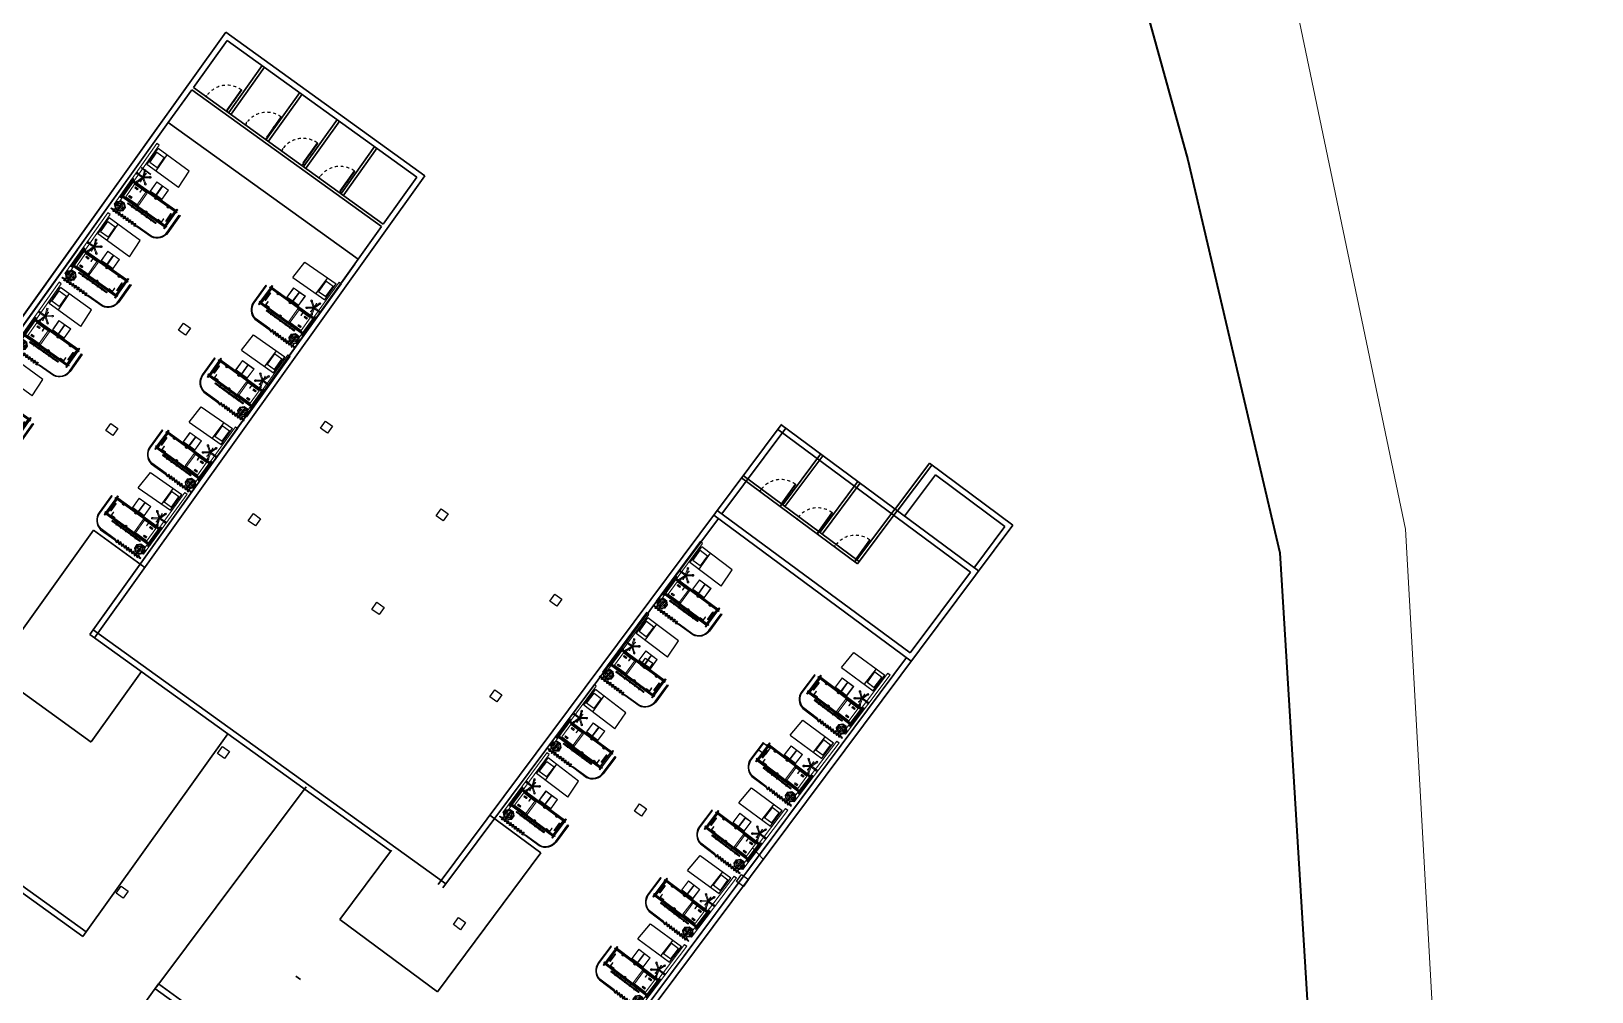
# Model space of a CAD drawing. Header units: metres. Extents: x 141303 to 146299, y 125960 to 127091.
# Drawn here: x 144671.8 to 144725.8, y 126079.3 to 126112.6 of the extents above; entities that cross this region are included whole.
import ezdxf

# ---------------------------------------------------------------- set-up
doc = ezdxf.new("R2010")
doc.units = ezdxf.units.M
doc.header["$MEASUREMENT"] = 0
for name, pattern in [('ACAD_ISO04W100', [30, 24, -3, 0, -3]), ('C05 _MOB-EQUIP URGENCIAS Y TOCOCIRUGÍA$0$006_URGENCIAS & TOCOCIRUGÍA$0$03.-PRIMER NIVEL GENERAL$0$XR-PLANTA 3ER NIVEL$0$DASHED', [19.05, 12.7, -6.35]), ('C05 _MOB-EQUIP URGENCIAS Y TOCOCIRUGÍA$0$006_URGENCIAS & TOCOCIRUGÍA$0$03.-PRIMER NIVEL GENERAL$0$XR-PLANTA 3ER NIVEL$0$DASHED2', [0.375, 0.25, -0.125]), ('C08_MUROS SERVICIOS$0$HIDDE100', [0.16, 0.1, -0.06])]:
    doc.linetypes.add(name, pattern=pattern)
doc.layers.add('FURNITURE', color=6, linetype='Continuous')
for name, color, linetype, lineweight in [('new column', 4, 'Continuous', 25), ('NVMI-CONTOUR', 43, 'Continuous', 13), ('NVMI_ROAD', 253, 'Continuous', 20), ('NVMI_SITEBOUNDARY', 255, 'ACAD_ISO04W100', 40), ('NVMI_WALL', 7, 'Continuous', 30)]:
    doc.layers.add(name, color=color, linetype=linetype, lineweight=lineweight)
doc.layers.get('0').off()

# ---------------------------------------------------------------- blocks, each defined once
blk = doc.blocks.new('C05 _MOB-EQUIP URGENCIAS Y TOCOCIRUGÍA$0$cortina antibacterial')
blk.add_lwpolyline([(300.266, -580.673), (300.266, -580.651), (300.266, -580.673), (300.199, -580.673), (300.266, -580.761), (300.266, -580.783), (300.199, -580.783), (300.266, -580.871), (300.266, -580.893), (300.199, -580.893), (300.266, -580.981), (300.266, -581.003), (300.199, -581.003), (300.266, -581.091), (300.266, -581.113), (300.199, -581.113), (300.266, -581.201), (300.266, -581.223), (300.199, -581.223), (300.231, -581.309), (300.231, -581.921, 0.354939), (300.651, -582.281), (301.378, -582.281), (301.378, -582.311), (300.651, -582.311, -0.359051), (300.201, -581.921), (300.201, -581.313), (300.166, -581.223), (300.166, -581.201), (300.233, -581.201), (300.166, -581.113), (300.166, -581.091), (300.233, -581.091), (300.166, -581.003), (300.166, -580.981), (300.233, -580.981), (300.166, -580.893), (300.166, -580.871), (300.233, -580.871), (300.166, -580.783), (300.166, -580.761), (300.233, -580.761), (300.166, -580.673), (300.166, -580.651), (300.233, -580.651), (300.166, -580.563), (300.166, -580.541), (300.233, -580.541), (300.166, -580.453), (300.166, -580.431), (300.233, -580.431), (300.166, -580.343), (300.166, -580.321), (300.233, -580.321), (300.205, -580.281), (300.205, -580.211), (300.227, -580.211), (300.227, -580.274), (300.266, -580.321), (300.266, -580.343), (300.199, -580.343), (300.266, -580.431), (300.266, -580.453), (300.199, -580.453), (300.266, -580.541), (300.266, -580.563), (300.199, -580.563), (300.266, -580.651)], format="xyb")
blk = doc.blocks.new('bed ward')
at = {"layer": 'FURNITURE'}
for p, q in [((142390.8, 126644.899), (142391.223, 126645.43)), ((142391.223, 126645.43), (142392.307, 126644.667)), ((142390.8, 126644.899), (142391.91, 126644.116)), ((142392.007, 126644.879), (142391.6, 126644.335)), ((142391.91, 126644.116), (142392.307, 126644.667)), ((142392.41, 126644.731), (142392.492, 126644.674))]:
    blk.add_line(p, q, dxfattribs=at)
at = {"layer": 'FURNITURE', "linetype": 'Continuous', "lineweight": 0}
for p, q in [((142390.016, 126644.532, 310.935), (142389.675, 126644.062, 310.935)), ((142390.044, 126644.511, 310.935), (142389.703, 126644.042, 310.935)), ((142390.068, 126644.493, 310.935), (142389.727, 126644.024, 310.935)), ((142390.006, 126644.569, 310.935), (142389.991, 126644.549, 310.935)), ((142389.991, 126644.549, 310.935), (142391.569, 126643.403, 310.935)), ((142390.006, 126644.569, 310.935), (142391.583, 126643.423, 310.935)), ((142390.08, 126644.621, 310.935), (142390.03, 126644.551, 310.935)), ((142390.109, 126644.6, 310.935), (142390.058, 126644.53, 310.935)), ((142390.077, 126644.549, 310.935), (142390.061, 126644.528, 310.935)), ((142390.08, 126644.621, 310.935), (142390.109, 126644.6, 310.935)), ((142390.086, 126644.518, 310.935), (142390.082, 126644.513, 310.935)), ((142390.086, 126644.518, 310.935), (142391.51, 126643.483, 310.935)), ((142390.091, 126644.551, 310.935), (142391.539, 126643.499, 310.935)), ((142390.117, 126644.487, 310.935), (142390.103, 126644.468, 310.935)), ((142390.596, 126644.216, 310.935), (142390.831, 126644.54, 310.935)), ((142390.61, 126644.219, 310.935), (142390.834, 126644.526, 310.935)), ((142390.796, 126644.083, 310.935), (142391.02, 126644.391, 310.935)), ((142390.799, 126644.069, 310.935), (142391.034, 126644.393, 310.935)), ((142390.812, 126644.072, 310.935), (142391.036, 126644.379, 310.935)), ((142390.831, 126644.54, 310.935), (142391.236, 126644.246, 310.935)), ((142390.834, 126644.526, 310.935), (142391.02, 126644.391, 310.935)), ((142391.036, 126644.379, 310.935), (142391.222, 126644.244, 310.935)), ((142389.661, 126644.043, 310.935), (142389.61, 126643.973, 310.935)), ((142389.61, 126643.973, 310.935), (142389.639, 126643.953, 310.935)), ((142389.651, 126644.08, 310.935), (142389.637, 126644.06, 310.935)), ((142389.637, 126644.06, 310.935), (142391.214, 126642.914, 310.935)), ((142389.689, 126644.022, 310.935), (142389.639, 126643.953, 310.935)), ((142389.651, 126644.08, 310.935), (142391.228, 126642.934, 310.935)), ((142389.692, 126644.02, 310.935), (142389.677, 126643.999, 310.935)), ((142389.679, 126643.985, 310.935), (142391.13, 126642.931, 310.935)), ((142389.713, 126644.005, 310.935), (142389.706, 126643.995, 310.935)), ((142389.706, 126643.995, 310.935), (142391.13, 126642.961, 310.935)), ((142389.762, 126643.999, 310.935), (142389.748, 126643.979, 310.935)), ((142390.014, 126644.357, 310.935), (142389.84, 126644.118, 310.935)), ((142389.94, 126644.061, 310.935), (142389.858, 126643.948, 310.935)), ((142389.858, 126643.948, 310.935), (142389.98, 126643.859, 310.935)), ((142390.033, 126644.343, 310.935), (142389.859, 126644.104, 310.935)), ((142389.949, 126644.055, 310.935), (142389.873, 126643.95, 310.935)), ((142389.873, 126643.95, 310.935), (142389.937, 126643.904, 310.935)), ((142389.939, 126643.907, 310.935), (142389.93, 126643.895, 310.935)), ((142389.939, 126643.907, 310.935), (142389.989, 126643.871, 310.935)), ((142389.94, 126644.061, 310.935), (142389.949, 126644.055, 310.935)), ((142389.989, 126643.871, 310.935), (142389.98, 126643.859, 310.935)), ((142390.254, 126644.34, 310.935), (142390.245, 126644.328, 310.935)), ((142390.245, 126644.328, 310.935), (142390.294, 126644.292, 310.935)), ((142390.254, 126644.34, 310.935), (142390.303, 126644.304, 310.935)), ((142390.303, 126644.304, 310.935), (142390.294, 126644.292, 310.935)), ((142390.596, 126644.216, 310.935), (142391.001, 126643.923, 310.935)), ((142390.61, 126644.219, 310.935), (142390.796, 126644.083, 310.935)), ((142390.675, 126644.034, 310.935), (142390.666, 126644.022, 310.935)), ((142390.666, 126644.022, 310.935), (142390.716, 126643.986, 310.935)), ((142390.675, 126644.034, 310.935), (142390.725, 126643.998, 310.935)), ((142390.725, 126643.998, 310.935), (142390.716, 126643.986, 310.935)), ((142390.812, 126644.072, 310.935), (142390.999, 126643.936, 310.935)), ((142390.999, 126643.936, 310.935), (142391.222, 126644.244, 310.935)), ((142391.001, 126643.923, 310.935), (142391.236, 126644.246, 310.935)), ((142390.537, 126643.265, 310.935), (142389.878, 126643.743, 310.935)), ((142390.558, 126643.293, 310.935), (142389.899, 126643.772, 310.935)), ((142390.007, 126643.668, 310.935), (142390.009, 126643.67, 310.935)), ((142390.007, 126643.668, 310.935), (142390.052, 126643.639, 310.935)), ((142390.009, 126643.67, 310.935), (142390.053, 126643.642, 310.935)), ((142390.089, 126643.612, 310.935), (142390.009, 126643.67, 310.935)), ((142390.046, 126643.643, 310.935), (142390.091, 126643.614, 310.935)), ((142390.157, 126643.559, 310.935), (142390.158, 126643.562, 310.935)), ((142390.157, 126643.559, 310.935), (142390.201, 126643.531, 310.935)), ((142390.238, 126643.503, 310.935), (142390.158, 126643.562, 310.935)), ((142390.158, 126643.562, 310.935), (142390.203, 126643.533, 310.935)), ((142390.194, 126643.532, 310.935), (142390.238, 126643.503, 310.935)), ((142390.196, 126643.534, 310.935), (142390.24, 126643.506, 310.935)), ((142390.238, 126643.503, 310.935), (142390.24, 126643.506, 310.935)), ((142390.361, 126643.601, 310.935), (142390.352, 126643.589, 310.935)), ((142390.352, 126643.589, 310.935), (142390.401, 126643.553, 310.935)), ((142390.361, 126643.601, 310.935), (142390.41, 126643.565, 310.935)), ((142390.41, 126643.565, 310.935), (142390.401, 126643.553, 310.935)), ((142390.508, 126643.304, 310.935), (142390.51, 126643.306, 310.935)), ((142390.508, 126643.304, 310.935), (142390.552, 126643.276, 310.935)), ((142390.51, 126643.306, 310.935), (142390.554, 126643.278, 310.935)), ((142390.59, 126643.248, 310.935), (142390.51, 126643.306, 310.935)), ((142390.549, 126643.281, 310.935), (142390.571, 126643.312, 310.935)), ((142390.973, 126643.806, 310.935), (142390.661, 126643.376, 310.935)), ((142390.661, 126643.376, 310.935), (142391.093, 126643.062, 310.935)), ((142391.017, 126643.775, 310.935), (142390.704, 126643.344, 310.935)), ((142390.973, 126643.806, 310.935), (142391.148, 126643.68, 310.935)), ((142391.038, 126643.766, 310.935), (142391.047, 126643.779, 310.935)), ((142391.087, 126643.731, 310.935), (142391.038, 126643.766, 310.935)), ((142391.169, 126643.69, 310.935), (142391.047, 126643.779, 310.935)), ((142391.078, 126643.583, 310.935), (142391.153, 126643.687, 310.935)), ((142391.087, 126643.577, 310.935), (142391.078, 126643.583, 310.935)), ((142391.087, 126643.731, 310.935), (142391.096, 126643.743, 310.935)), ((142391.087, 126643.577, 310.935), (142391.169, 126643.69, 310.935)), ((142391.153, 126643.687, 310.935), (142391.09, 126643.734, 310.935)), ((142391.405, 126643.492, 310.935), (142391.093, 126643.062, 310.935)), ((142391.492, 126643.459, 310.935), (142391.13, 126642.961, 310.935)), ((142391.157, 126643.673, 310.935), (142391.405, 126643.492, 310.935)), ((142391.517, 126643.441, 310.935), (142391.176, 126642.972, 310.935)), ((142391.216, 126643.555, 310.935), (142391.189, 126643.518, 310.935)), ((142391.189, 126643.518, 310.935), (142391.278, 126643.453, 310.935)), ((142391.217, 126643.546, 310.935), (142391.197, 126643.519, 310.935)), ((142391.197, 126643.519, 310.935), (142391.276, 126643.461, 310.935)), ((142391.545, 126643.421, 310.935), (142391.204, 126642.952, 310.935)), ((142391.216, 126643.555, 310.935), (142391.305, 126643.49, 310.935)), ((142391.217, 126643.546, 310.935), (142391.296, 126643.489, 310.935)), ((142391.296, 126643.489, 310.935), (142391.276, 126643.461, 310.935)), ((142391.305, 126643.49, 310.935), (142391.278, 126643.453, 310.935)), ((142391.472, 126643.504, 310.935), (142391.458, 126643.484, 310.935)), ((142391.51, 126643.483, 310.935), (142391.506, 126643.478, 310.935)), ((142391.541, 126643.485, 310.935), (142391.526, 126643.464, 310.935)), ((142391.581, 126643.53, 310.935), (142391.531, 126643.461, 310.935)), ((142391.61, 126643.51, 310.935), (142391.559, 126643.44, 310.935)), ((142391.583, 126643.423, 310.935), (142391.569, 126643.403, 310.935)), ((142391.581, 126643.53, 310.935), (142391.61, 126643.51, 310.935)), ((142390.545, 126643.276, 310.935), (142390.59, 126643.248, 310.935)), ((142390.547, 126643.279, 310.935), (142390.591, 126643.251, 310.935)), ((142390.59, 126643.248, 310.935), (142390.591, 126643.251, 310.935)), ((142390.66, 126642.811, 310.935), (142390.746, 126642.929, 310.935)), ((142390.683, 126642.668, 310.935), (142390.66, 126642.811, 310.935)), ((142390.663, 126642.808, 310.935), (142390.749, 126642.926, 310.935)), ((142390.687, 126642.669, 310.935), (142390.664, 126642.811, 310.935)), ((142390.667, 126643.188, 310.935), (142390.669, 126643.191, 310.935)), ((142390.667, 126643.188, 310.935), (142390.711, 126643.16, 310.935)), ((142390.669, 126643.191, 310.935), (142390.713, 126643.163, 310.935)), ((142390.749, 126643.133, 310.935), (142390.669, 126643.191, 310.935)), ((142390.691, 126642.853, 310.935), (142390.748, 126642.812, 310.935)), ((142390.704, 126643.161, 310.935), (142390.749, 126643.133, 310.935)), ((142390.704, 126642.844, 310.935), (142390.727, 126642.877, 310.935)), ((142390.704, 126642.844, 310.935), (142390.707, 126642.842, 310.935)), ((142390.706, 126643.163, 310.935), (142390.75, 126643.135, 310.935)), ((142390.707, 126642.842, 310.935), (142390.73, 126642.874, 310.935)), ((142390.707, 126642.857, 310.935), (142390.717, 126642.869, 310.935)), ((142390.707, 126642.857, 310.935), (142390.711, 126642.854, 310.935)), ((142390.715, 126642.886, 310.935), (142390.772, 126642.845, 310.935)), ((142390.717, 126642.869, 310.935), (142390.72, 126642.867, 310.935)), ((142390.719, 126642.858, 310.935), (142390.729, 126642.851, 310.935)), ((142390.727, 126642.877, 310.935), (142390.73, 126642.874, 310.935)), ((142390.743, 126642.816, 310.935), (142390.767, 126642.849, 310.935)), ((142390.746, 126642.929, 310.935), (142390.888, 126642.951, 310.935)), ((142390.746, 126642.925, 310.935), (142390.889, 126642.947, 310.935)), ((142390.748, 126642.812, 310.935), (142390.772, 126642.845, 310.935)), ((142390.749, 126643.133, 310.935), (142390.75, 126643.135, 310.935)), ((142390.886, 126642.948, 310.935), (142391.004, 126642.862, 310.935)), ((142390.888, 126642.951, 310.935), (142391.006, 126642.866, 310.935)), ((142390.89, 126642.864, 310.935), (142390.931, 126642.921, 310.935)), ((142390.89, 126642.864, 310.935), (142390.923, 126642.84, 310.935)), ((142390.893, 126642.869, 310.935), (142390.926, 126642.845, 310.935)), ((142390.923, 126642.84, 310.935), (142390.964, 126642.896, 310.935)), ((142391.002, 126643.26, 310.935), (142390.975, 126643.223, 310.935)), ((142390.975, 126643.223, 310.935), (142391.064, 126643.158, 310.935)), ((142391.003, 126643.252, 310.935), (142390.983, 126643.224, 310.935)), ((142390.983, 126643.224, 310.935), (142391.063, 126643.167, 310.935)), ((142391.002, 126643.26, 310.935), (142391.091, 126643.196, 310.935)), ((142391.025, 126642.722, 310.935), (142391.002, 126642.865, 310.935)), ((142391.003, 126643.252, 310.935), (142391.083, 126643.194, 310.935)), ((142391.029, 126642.723, 310.935), (142391.006, 126642.866, 310.935)), ((142391.083, 126643.194, 310.935), (142391.063, 126643.167, 310.935)), ((142391.091, 126643.196, 310.935), (142391.064, 126643.158, 310.935)), ((142391.117, 126643.015, 310.935), (142391.103, 126642.996, 310.935)), ((142391.162, 126642.953, 310.935), (142391.111, 126642.883, 310.935)), ((142391.111, 126642.883, 310.935), (142391.139, 126642.863, 310.935)), ((142391.19, 126642.932, 310.935), (142391.139, 126642.863, 310.935)), ((142391.159, 126642.955, 310.935), (142391.144, 126642.934, 310.935)), ((142391.228, 126642.934, 310.935), (142391.214, 126642.914, 310.935)), ((142390.725, 126642.637, 310.935), (142390.766, 126642.694, 310.935)), ((142390.758, 126642.613, 310.935), (142390.799, 126642.67, 310.935)), ((142390.763, 126642.689, 310.935), (142390.796, 126642.665, 310.935)), ((142390.766, 126642.694, 310.935), (142390.799, 126642.67, 310.935)), ((142390.8, 126642.586, 310.935), (142390.943, 126642.609, 310.935)), ((142390.801, 126642.582, 310.935), (142390.943, 126642.605, 310.935)), ((142390.917, 126642.689, 310.935), (142390.941, 126642.722, 310.935)), ((142390.917, 126642.689, 310.935), (142390.974, 126642.647, 310.935)), ((142390.922, 126642.685, 310.935), (142390.946, 126642.718, 310.935)), ((142390.94, 126642.607, 310.935), (142391.026, 126642.726, 310.935)), ((142390.941, 126642.722, 310.935), (142390.998, 126642.681, 310.935)), ((142390.943, 126642.605, 310.935), (142391.029, 126642.723, 310.935)), ((142390.959, 126642.659, 310.935), (142390.982, 126642.692, 310.935)), ((142390.959, 126642.659, 310.935), (142390.962, 126642.657, 310.935)), ((142390.962, 126642.657, 310.935), (142390.985, 126642.689, 310.935)), ((142390.965, 126642.679, 310.935), (142390.97, 126642.676, 310.935)), ((142390.969, 126642.667, 310.935), (142390.972, 126642.664, 310.935)), ((142390.972, 126642.664, 310.935), (142390.981, 126642.677, 310.935)), ((142390.978, 126642.68, 310.935), (142390.981, 126642.677, 310.935)), ((142390.982, 126642.692, 310.935), (142390.985, 126642.689, 310.935))]:
    blk.add_line(p, q, dxfattribs=at)
at = {"layer": 'FURNITURE', "lineweight": 0}
for p, q in [((142390.901, 126642.653, 310.935), (142392.41, 126644.731, 310.935)), ((142392.492, 126644.674, 310.935), (142390.981, 126642.594, 310.935)), ((142391.441, 126643.721, 310.935), (142391.621, 126643.968, 310.935)), ((142390.981, 126642.594, 310.935), (142390.901, 126642.653, 310.935))]:
    blk.add_line(p, q, dxfattribs=at)
at = {"layer": 'FURNITURE', "linetype": 'C05 _MOB-EQUIP URGENCIAS Y TOCOCIRUGÍA$0$006_URGENCIAS & TOCOCIRUGÍA$0$03.-PRIMER NIVEL GENERAL$0$XR-PLANTA 3ER NIVEL$0$DASHED2', "lineweight": 0}
for p, q in [((142389.878, 126643.743, 310.935), (142389.899, 126643.772, 310.935)), ((142389.883, 126643.746, 310.935), (142389.898, 126643.766, 310.935)), ((142389.906, 126643.726, 310.935), (142389.884, 126643.742, 310.935)), ((142389.924, 126643.75, 310.935), (142389.902, 126643.767, 310.935)), ((142389.91, 126643.727, 310.935), (142389.924, 126643.747, 310.935)), ((142390.544, 126643.274, 310.935), (142389.914, 126643.732, 310.935)), ((142390.551, 126643.283, 310.935), (142389.92, 126643.741, 310.935)), ((142390.023, 126643.61, 310.935), (142390.045, 126643.64, 310.935)), ((142390.027, 126643.607, 310.935), (142390.023, 126643.61, 310.935)), ((142390.027, 126643.607, 310.935), (142390.05, 126643.637, 310.935)), ((142390.045, 126643.64, 310.935), (142390.089, 126643.612, 310.935)), ((142390.048, 126643.645, 310.935), (142390.07, 126643.675, 310.935)), ((142390.053, 126643.642, 310.935), (142390.075, 126643.672, 310.935)), ((142390.075, 126643.672, 310.935), (142390.07, 126643.675, 310.935)), ((142390.089, 126643.612, 310.935), (142390.091, 126643.614, 310.935)), ((142390.172, 126643.501, 310.935), (142390.194, 126643.532, 310.935)), ((142390.177, 126643.498, 310.935), (142390.172, 126643.501, 310.935)), ((142390.177, 126643.498, 310.935), (142390.199, 126643.528, 310.935)), ((142390.198, 126643.537, 310.935), (142390.22, 126643.567, 310.935)), ((142390.203, 126643.533, 310.935), (142390.224, 126643.564, 310.935)), ((142390.224, 126643.564, 310.935), (142390.22, 126643.567, 310.935)), ((142390.352, 126643.384, 310.935), (142390.387, 126643.433, 310.935)), ((142390.361, 126643.377, 310.935), (142390.397, 126643.426, 310.935)), ((142390.554, 126643.278, 310.935), (142390.576, 126643.308, 310.935)), ((142390.576, 126643.308, 310.935), (142390.571, 126643.312, 310.935)), ((142390.524, 126643.246, 310.935), (142390.545, 126643.276, 310.935)), ((142390.528, 126643.243, 310.935), (142390.524, 126643.246, 310.935)), ((142390.528, 126643.243, 310.935), (142390.55, 126643.273, 310.935)), ((142390.696, 126643.149, 310.935), (142390.542, 126643.261, 310.935)), ((142390.703, 126643.159, 310.935), (142390.549, 126643.271, 310.935)), ((142390.709, 126643.168, 310.935), (142390.555, 126643.28, 310.935)), ((142390.717, 126643.178, 310.935), (142390.562, 126643.29, 310.935)), ((142390.682, 126643.131, 310.935), (142390.704, 126643.161, 310.935)), ((142390.687, 126643.127, 310.935), (142390.682, 126643.131, 310.935)), ((142390.687, 126643.127, 310.935), (142390.709, 126643.158, 310.935)), ((142390.849, 126643.038, 310.935), (142390.701, 126643.146, 310.935)), ((142390.708, 126643.166, 310.935), (142390.73, 126643.196, 310.935)), ((142390.828, 126643.068, 310.935), (142390.708, 126643.156, 310.935)), ((142390.713, 126643.163, 310.935), (142390.735, 126643.193, 310.935)), ((142390.835, 126643.077, 310.935), (142390.714, 126643.165, 310.935)), ((142390.87, 126643.066, 310.935), (142390.721, 126643.174, 310.935)), ((142390.735, 126643.193, 310.935), (142390.73, 126643.196, 310.935)), ((142390.824, 126643.063, 310.935), (142390.839, 126643.083, 310.935)), ((142390.847, 126643.043, 310.935), (142390.825, 126643.059, 310.935)), ((142390.864, 126643.067, 310.935), (142390.842, 126643.083, 310.935)), ((142390.849, 126643.038, 310.935), (142390.87, 126643.066, 310.935)), ((142390.85, 126643.044, 310.935), (142390.865, 126643.064, 310.935))]:
    blk.add_line(p, q, dxfattribs=at)
at = {"layer": 'FURNITURE', "linetype": 'C05 _MOB-EQUIP URGENCIAS Y TOCOCIRUGÍA$0$006_URGENCIAS & TOCOCIRUGÍA$0$03.-PRIMER NIVEL GENERAL$0$XR-PLANTA 3ER NIVEL$0$DASHED', "lineweight": 0}
for p, q in [((142390.748, 126642.812, 310.935), (142390.816, 126642.762, 310.935)), ((142390.766, 126642.694, 310.935), (142390.89, 126642.864, 310.935)), ((142390.772, 126642.845, 310.935), (142390.84, 126642.796, 310.935)), ((142390.799, 126642.67, 310.935), (142390.923, 126642.84, 310.935)), ((142390.873, 126642.771, 310.935), (142390.941, 126642.722, 310.935)), ((142390.849, 126642.738, 310.935), (142390.917, 126642.689, 310.935))]:
    blk.add_line(p, q, dxfattribs=at)
at = {"layer": 'FURNITURE'}
blk.add_lwpolyline([(142391.695, 126644.412), (142391.949, 126644.229), (142392.204, 126644.583), (142391.95, 126644.766)], close=True, dxfattribs=at)
at = {"layer": 'FURNITURE', "lineweight": 0, "elevation": 310.935}
for points in [[(142391.5, 126643.863), (142391.252, 126643.862), (142391.252, 126643.826), (142391.5, 126643.827)], [(142391.539, 126643.88), (142391.462, 126644.116), (142391.428, 126644.105), (142391.504, 126643.869)], [(142391.546, 126643.812), (142391.746, 126643.666), (142391.768, 126643.695), (142391.567, 126643.841)], [(142391.567, 126643.848), (142391.771, 126643.989), (142391.75, 126644.019), (142391.563, 126643.889)], [(142391.496, 126643.797), (142391.426, 126643.585), (142391.46, 126643.574), (142391.538, 126643.809)]]:
    blk.add_lwpolyline(points, dxfattribs=at)
blk.add_lwpolyline([(142391.632, 126643.983, 2.414214), (142391.621, 126643.969), (142391.614, 126643.974), (142391.434, 126643.726), (142391.441, 126643.721, 2.414214), (142391.43, 126643.706)], format="xyb", dxfattribs=at)
at = {"layer": 'FURNITURE', "linetype": 'C05 _MOB-EQUIP URGENCIAS Y TOCOCIRUGÍA$0$006_URGENCIAS & TOCOCIRUGÍA$0$03.-PRIMER NIVEL GENERAL$0$XR-PLANTA 3ER NIVEL$0$DASHED2', "lineweight": 0}
for centre, radius in [((142389.903, 126643.747, 310.935), 0.000769), ((142389.953, 126643.71, 310.935), 0.003), ((142390.148, 126643.569, 310.935), 0.003), ((142390.601, 126643.24, 310.935), 0.003), ((142390.795, 126643.099, 310.935), 0.003), ((142390.845, 126643.062, 310.935), 0.000769)]:
    blk.add_circle(centre, radius, dxfattribs=at)
at = {"layer": 'FURNITURE', "linetype": 'Continuous', "lineweight": 0}
for radius in [0.155, 0.142, 0.1]:
    blk.add_circle((142390.844, 126642.767, 310.935), radius, dxfattribs=at)
for centre, radius, start, end in [((142390.085, 126644.543, 310.935), 0.01, 54.006, 144.006), ((142389.685, 126643.993, 310.935), 0.01, 144.006, 234.006), ((142389.85, 126644.111, 310.935), 0.012, 144.006, 324.006), ((142390.024, 126644.35, 310.935), 0.012, 324.006, 144.006), ((142391.533, 126643.491, 310.935), 0.01, 324.006, 54.006), ((142390.844, 126642.767, 310.935), 0.149, 144.006, 324.006), ((142391.136, 126642.939, 310.935), 0.01, 234.006, 324.006)]:
    blk.add_arc(centre, radius, start, end, dxfattribs=at)
at = {"layer": 'FURNITURE', "lineweight": 0}
for centre, radius, start, end in [((142391.288, 126643.844, 310.935), 0.027, 41.943, 138.3224), ((142391.456, 126644.076, 310.935), 0.027, 149.7619, 246.1412), ((142391.456, 126644.076, 310.935), 0.027, 329.7619, 66.1412), ((142391.531, 126643.845, 310.935), 0.036, 68.4835, 219.5285), ((142391.531, 126643.845, 310.935), 0.036, 234.006, 54.006), ((142391.531, 126643.845, 310.935), 0.018, 84.006, 204.006), ((142391.531, 126643.845, 310.935), 0.018, 234.006, 54.006), ((142391.731, 126643.983, 310.935), 0.027, 76.5671, 172.9465), ((142391.731, 126643.983, 310.935), 0.027, 256.5671, 352.9465), ((142391.288, 126643.844, 310.935), 0.027, 221.943, 318.3224), ((142391.455, 126643.614, 310.935), 0.027, 113.508, 209.8874), ((142391.455, 126643.614, 310.935), 0.027, 293.508, 29.8874), ((142391.728, 126643.702, 310.935), 0.027, 185.7848, 282.1642), ((142391.728, 126643.702, 310.935), 0.027, 5.7848, 102.1642)]:
    blk.add_arc(centre, radius, start, end, dxfattribs=at)
at = {"layer": 'FURNITURE', "linetype": 'C05 _MOB-EQUIP URGENCIAS Y TOCOCIRUGÍA$0$006_URGENCIAS & TOCOCIRUGÍA$0$03.-PRIMER NIVEL GENERAL$0$XR-PLANTA 3ER NIVEL$0$DASHED2', "lineweight": 0}
for centre, radius, start, end in [((142389.885, 126643.744, 310.935), 0.0025, 144.006, 234.006), ((142389.9, 126643.765, 310.935), 0.0025, 54.006, 144.006), ((142389.908, 126643.728, 310.935), 0.0025, 234.006, 324.006), ((142389.922, 126643.748, 310.935), 0.0025, 324.006, 54.006), ((142390.356, 126643.38, 310.935), 0.0058, 144.006, 324.006), ((142390.392, 126643.429, 310.935), 0.0058, 324.006, 144.006), ((142390.826, 126643.061, 310.935), 0.0025, 144.006, 234.006), ((142390.841, 126643.081, 310.935), 0.0025, 54.006, 144.006), ((142390.848, 126643.045, 310.935), 0.0025, 234.006, 324.006), ((142390.863, 126643.065, 310.935), 0.0025, 324.006, 54.006)]:
    blk.add_arc(centre, radius, start, end, dxfattribs=at)
at = {"layer": 'FURNITURE', "lineweight": 0, "xscale": -1, "rotation": 234.0059966302266}
blk.add_blockref('C05 _MOB-EQUIP URGENCIAS Y TOCOCIRUGÍA$0$cortina antibacterial', (142683.881, 126058.568, 310.935), dxfattribs=at)
blk = doc.blocks.new('C08_MUROS SERVICIOS$0$DOOR 1.20')
at = {"linetype": 'C08_MUROS SERVICIOS$0$HIDDE100'}
blk.add_lwpolyline([(187.586, 86.339, -0.424767), (188.786, 87.579)], format="xyb", dxfattribs=at)
at = {"linetype": 'ByBlock'}
blk.add_lwpolyline([(188.826, 86.379), (188.826, 87.579), (188.786, 87.579), (188.786, 86.379), (188.826, 86.379)], dxfattribs=at)
for points in [[(188.826, 87.559), (188.786, 87.559), (188.786, 87.579), (188.826, 87.579)], [(188.821, 87.41), (188.791, 87.41), (188.791, 87.419), (188.821, 87.419)], [(188.791, 86.999), (188.821, 86.999), (188.821, 86.919), (188.791, 86.919)], [(188.796, 87.419), (188.816, 87.419), (188.816, 87.41), (188.796, 87.41)], [(188.826, 86.379), (188.786, 86.379), (188.786, 86.399), (188.826, 86.399)], [(188.821, 86.469), (188.791, 86.469), (188.791, 86.479), (188.821, 86.479)], [(188.796, 86.479), (188.816, 86.479), (188.816, 86.469), (188.796, 86.469)]]:
    blk.add_lwpolyline(points, close=True)
blk.add_lwpolyline([(188.821, 86.399), (188.821, 87.559), (188.791, 87.559), (188.791, 86.399)], close=True, dxfattribs=at)
for points in [[(187.576, 86.379), (187.576, 86.309), (187.606, 86.309), (187.606, 86.339), (187.586, 86.339), (187.586, 86.379), (187.576, 86.379)], [(188.836, 86.379), (188.836, 86.309), (188.806, 86.309), (188.806, 86.339), (188.826, 86.339), (188.826, 86.379), (188.836, 86.379)]]:
    blk.add_lwpolyline(points)

msp = doc.modelspace()

# ---------------------------------------------------------------- linework, layer by layer
at = {"layer": 'new column'}
for p, q in [((144676.85692, 126102.21004), (144677.03086, 126102.45447)), ((144677.10135, 126102.0361), (144676.85692, 126102.21004)), ((144677.03086, 126102.45447), (144677.27529, 126102.28053)), ((144677.27529, 126102.28053), (144677.10135, 126102.0361)), ((144674.33673, 126098.73401), (144674.51067, 126098.97844)), ((144674.51067, 126098.97844), (144674.75509, 126098.8045)), ((144674.75509, 126098.8045), (144674.58115, 126098.56007)), ((144681.77309, 126098.81602), (144681.94703, 126099.06045)), ((144682.01752, 126098.64208), (144681.77309, 126098.81602)), ((144681.94703, 126099.06045), (144682.19146, 126098.88651)), ((144682.19146, 126098.88651), (144682.01752, 126098.64208)), ((144674.58115, 126098.56007), (144674.33673, 126098.73401)), ((144679.2746, 126095.61032), (144679.44854, 126095.85475)), ((144679.51903, 126095.43638), (144679.2746, 126095.61032)), ((144679.44854, 126095.85475), (144679.69297, 126095.68081)), ((144679.69297, 126095.68081), (144679.51903, 126095.43638)), ((144685.78448, 126095.77843), (144685.95842, 126096.02286)), ((144686.02891, 126095.60449), (144685.78448, 126095.77843)), ((144685.95842, 126096.02286), (144686.20285, 126095.84892)), ((144686.20285, 126095.84892), (144686.02891, 126095.60449)), ((144689.71818, 126092.81811), (144689.89212, 126093.06254)), ((144689.89212, 126093.06254), (144690.13655, 126092.8886)), ((144690.13655, 126092.8886), (144689.96261, 126092.64417)), ((144683.55874, 126092.53745), (144683.73268, 126092.78187)), ((144683.80317, 126092.36351), (144683.55874, 126092.53745)), ((144683.73268, 126092.78187), (144683.97711, 126092.60793)), ((144683.97711, 126092.60793), (144683.80317, 126092.36351)), ((144689.96261, 126092.64417), (144689.71818, 126092.81811)), ((144692.86754, 126090.60109), (144693.04148, 126090.84552)), ((144693.04148, 126090.84552), (144693.2859, 126090.67158)), ((144693.11197, 126090.42715), (144692.86754, 126090.60109)), ((144693.2859, 126090.67158), (144693.11197, 126090.42715)), ((144687.63713, 126089.50522), (144687.81107, 126089.74964)), ((144687.81107, 126089.74964), (144688.0555, 126089.5757)), ((144687.88156, 126089.33128), (144687.63713, 126089.50522)), ((144688.0555, 126089.5757), (144687.88156, 126089.33128)), ((144678.20353, 126087.54272), (144678.37747, 126087.78715)), ((144678.44795, 126087.36878), (144678.20353, 126087.54272)), ((144678.37747, 126087.78715), (144678.62189, 126087.61321)), ((144678.62189, 126087.61321), (144678.44795, 126087.36878)), ((144696.9392, 126087.67282), (144697.11314, 126087.91725)), ((144697.18363, 126087.49888), (144696.9392, 126087.67282)), ((144697.11314, 126087.91725), (144697.35757, 126087.74331)), ((144697.35757, 126087.74331), (144697.18363, 126087.49888)), ((144692.65737, 126085.54975), (144692.83131, 126085.79418)), ((144692.9018, 126085.37581), (144692.65737, 126085.54975)), ((144692.83131, 126085.79418), (144693.07573, 126085.62024)), ((144693.07573, 126085.62024), (144692.9018, 126085.37581)), ((144696.18355, 126083.11006), (144696.35749, 126083.35449)), ((144696.35749, 126083.35449), (144696.60191, 126083.18055)), ((144696.60191, 126083.18055), (144696.42797, 126082.93612)), ((144674.69322, 126082.69921), (144674.86716, 126082.94364)), ((144674.93765, 126082.52527), (144674.69322, 126082.69921)), ((144674.86716, 126082.94364), (144675.11159, 126082.7697)), ((144675.11159, 126082.7697), (144674.93765, 126082.52527)), ((144696.42797, 126082.93612), (144696.18355, 126083.11006)), ((144686.37863, 126081.61195), (144686.55257, 126081.85638)), ((144686.62306, 126081.43801), (144686.37863, 126081.61195)), ((144686.55257, 126081.85638), (144686.797, 126081.68244)), ((144686.797, 126081.68244), (144686.62306, 126081.43801))]:
    msp.add_line(p, q, dxfattribs=at)
at = {"layer": 'NVMI-CONTOUR'}
msp.add_line((144697.11766, 126083.87854), (144696.76433, 126084.25086), dxfattribs=at)
at = {"layer": 'NVMI_ROAD'}
msp.add_lwpolyline([(144680.07443, 126160.28679), (144679.90701, 126154.98026), (144683.45203, 126150.82656), (144696.20062, 126152.70973), (144700.43958, 126152.37688), (144702.24655, 126150.7718), (144706.38809, 126145.87863), (144707.97729, 126140.08044), (144715.20945, 126115.22991), (144719.36438, 126095.31421), (144725.82355, 125980.13783)], dxfattribs=at)
at = {"layer": 'NVMI_SITEBOUNDARY', "linetype": 'ByBlock'}
for p, q in [((144709.18325, 126117.68452), (144711.82601, 126108.11683)), ((144711.82601, 126108.11683), (144715.01704, 126094.50182)), ((144715.01704, 126094.50182), (144721.76205, 125983.8879))]:
    msp.add_line(p, q, dxfattribs=at)
at = {"layer": 'NVMI_WALL'}
for p, q in [((144678.49172, 126112.5344), (144670.72547, 126101.67065)), ((144685.39218, 126107.56071), (144678.49172, 126112.5344)), ((144678.53765, 126112.25475), (144677.37453, 126110.62773)), ((144685.11362, 126107.51495), (144678.53765, 126112.25475)), ((144679.75791, 126111.38242), (144678.59479, 126109.7554)), ((144679.83926, 126111.32426), (144678.67614, 126109.69724)), ((144677.21183, 126110.74404), (144670.72547, 126101.67065)), ((144677.31637, 126110.54638), (144676.50219, 126109.40746)), ((144683.89235, 126105.80658), (144677.31637, 126110.54638)), ((144683.9505, 126105.88793), (144677.37453, 126110.62773)), ((144681.05952, 126110.45193), (144679.8964, 126108.82491)), ((144681.14087, 126110.39377), (144679.97775, 126108.76675)), ((144662.02436, 126089.49916), (144676.22363, 126109.3617)), ((144662.18706, 126089.38285), (144676.38588, 126109.24476)), ((144676.50219, 126109.40746), (144670.88817, 126101.55433)), ((144683.07816, 126104.66766), (144676.50219, 126109.40746)), ((144682.36113, 126109.52144), (144681.19801, 126107.89441)), ((144682.44248, 126109.46328), (144681.27936, 126107.83626)), ((144683.66274, 126108.59095), (144682.49962, 126106.96392)), ((144683.74409, 126108.53279), (144682.58097, 126106.90577)), ((144675.2844, 126108.04787), (144675.2705, 126108.05789)), ((144673.9485, 126091.5528), (144685.39218, 126107.56071)), ((144675.90164, 126107.60297), (144675.56045, 126107.8489)), ((144683.9505, 126105.88793), (144685.11362, 126107.51495)), ((144683.07816, 126104.66766), (144683.89235, 126105.80658)), ((144684.05902, 126105.68644), (144684.05459, 126105.68963)), ((144684.11749, 126105.76757), (144684.11275, 126105.77098)), ((144662.30337, 126089.54555), (144673.35303, 126105.00228)), ((144673.7858, 126091.66911), (144683.07816, 126104.66766)), ((144673.78626, 126091.66974), (144682.96185, 126104.50496)), ((144672.42253, 126103.70066), (144672.41748, 126103.7043)), ((144672.48069, 126103.78201), (144672.47595, 126103.78543)), ((144672.48069, 126103.78201), (144672.47595, 126103.78543)), ((144685.85067, 126083.00218), (144697.73824, 126098.93354)), ((144695.68625, 126095.84909), (144697.899, 126098.81455)), ((144697.72603, 126098.94257), (144704.57538, 126093.87315)), ((144697.60705, 126098.78181), (144704.29502, 126093.83184)), ((144697.789, 126096.15893), (144699.1012, 126097.9175)), ((144697.86938, 126096.09944), (144699.18135, 126097.85769)), ((144701.67639, 126095.99585), (144702.87247, 126097.5988)), ((144701.75677, 126095.93636), (144702.95285, 126097.53931)), ((144702.00976, 126095.76364), (144703.07924, 126097.19694)), ((144702.87247, 126097.5988), (144705.76475, 126095.45814)), ((144703.07924, 126097.19694), (144705.49064, 126095.41219)), ((144696.35774, 126097.09385), (144700.38173, 126094.11556)), ((144696.41723, 126097.17423), (144700.44154, 126094.19571)), ((144699.07508, 126095.20707), (144700.38355, 126096.96064)), ((144699.15546, 126095.14758), (144700.4637, 126096.90084)), ((144686.01143, 126082.8832), (144695.56664, 126095.6888)), ((144695.40588, 126095.80778), (144702.24303, 126090.7474)), ((144695.52486, 126095.96854), (144702.20188, 126091.02668)), ((144700.36116, 126094.2552), (144701.6659, 126096.00378)), ((144700.38173, 126094.11556), (144701.74605, 126095.94398)), ((144670.41909, 126090.39865), (144673.90845, 126095.27973)), ((144675.69319, 126093.99333), (144673.90845, 126095.27973)), ((144687.52179, 126071.01844), (144705.76044, 126095.46132)), ((144704.41417, 126093.96954), (144705.49064, 126095.41219)), ((144696.88845, 126094.95204), (144696.89194, 126094.95672)), ((144696.9686, 126094.89224), (144696.97232, 126094.89723)), ((144698.1708, 126093.99518), (144698.17802, 126094.00486)), ((144698.25095, 126093.93538), (144698.2584, 126093.94536)), ((144702.20188, 126091.02668), (144704.29502, 126093.83184)), ((144699.45315, 126093.03832), (144699.4641, 126093.05299)), ((144699.5333, 126092.97852), (144699.54448, 126092.9935)), ((144673.54445, 126081.19671), (144658.6176, 126091.95563)), ((144686.11889, 126083.02721), (144673.9032, 126091.83199)), ((144700.7355, 126092.08147), (144700.75017, 126092.10113)), ((144700.81565, 126092.02166), (144700.83055, 126092.04163)), ((144684.2143, 126084.15345), (144673.78626, 126091.66974)), ((144687.36149, 126071.13805), (144702.08227, 126090.86638)), ((144673.82946, 126087.94054), (144670.41909, 126090.39865)), ((144673.8263, 126087.94281), (144675.56872, 126090.38018)), ((144673.66076, 126081.35941), (144662.30337, 126089.54555)), ((144673.54445, 126081.19671), (144678.56767, 126088.22341)), ((144676.10832, 126079.46687), (144681.27389, 126086.3896)), ((144687.4811, 126071.29835), (144698.84387, 126086.52638)), ((144687.64479, 126085.40661), (144689.41315, 126084.0978)), ((144682.44895, 126081.78759), (144684.24075, 126084.18889)), ((144685.8249, 126079.28894), (144689.41315, 126084.0978)), ((144671.9524, 126082.58068), (144671.95715, 126082.58733)), ((144672.03375, 126082.52253), (144672.03827, 126082.52886)), ((144673.17265, 126081.70835), (144673.17401, 126081.71025)), ((144682.44582, 126081.7899), (144685.8249, 126079.28894)), ((144672.88259, 126075.01725), (144676.15702, 126079.56017)), ((144690.07446, 126069.28228), (144676.04008, 126079.39792)), ((144690.19077, 126069.44498), (144676.15702, 126079.56017)), ((144681.07936, 126079.71033), (144680.91711, 126079.82727))]:
    msp.add_line(p, q, dxfattribs=at)

# ---------------------------------------------------------------- block references
at = {"layer": 'FURNITURE', "xscale": 0.7088458887546228, "yscale": 0.7088458887546228, "zscale": 0.7088458887546228, "rotation": 324.5036233266468}
for p in [(144534.02908, 126137.70126), (144535.4099, 126136.76422), (144536.66088, 126135.8593), (144537.94444, 126134.88963), (144553.22669, 126124.03803), (144554.49455, 126123.05714), (144555.80252, 126122.10645)]:
    msp.add_blockref('C08_MUROS SERVICIOS$0$DOOR 1.20', p, dxfattribs=at)
at = {"layer": 'FURNITURE', "xscale": -1}
for p, rotation in [((70675.10873, -49499.82585), 288.7996337533556), ((70673.41043, -49502.2284), 288.7996337533556), ((70671.72127, -49504.63496), 288.7996337533556), ((70670.03211, -49507.04151), 288.7996337533556), ((66992.88507, -47907.66273), 287.5865892423673), ((66991.02287, -47910.12218), 287.5865892423673), ((66989.20352, -47912.61115), 287.5865892423673), ((66987.56753, -47914.97804), 287.5865892423673)]:
    msp.add_blockref('bed ward', p, dxfattribs=dict(at, rotation=rotation))
at = {"layer": 'FURNITURE'}
for p, rotation in [((2564.35464, -848.63671), 0.1239649030491441), ((2562.57825, -851.15884), 0.1239649030491441), ((2560.76071, -853.64913), 0.1239649030491441), ((2559.00368, -855.92761), 0.1239649030491441), ((-72.37646, 2174.90632), 358.910920392061), ((-74.14851, 2172.55764), 358.910920392061), ((-75.92715, 2170.21643), 358.910920392061), ((-77.70579, 2167.87524), 358.910920392061), ((-79.42563, 2165.50395), 358.910920392061)]:
    msp.add_blockref('bed ward', p, dxfattribs=dict(at, rotation=rotation))

doc.saveas('drawing.dxf')
